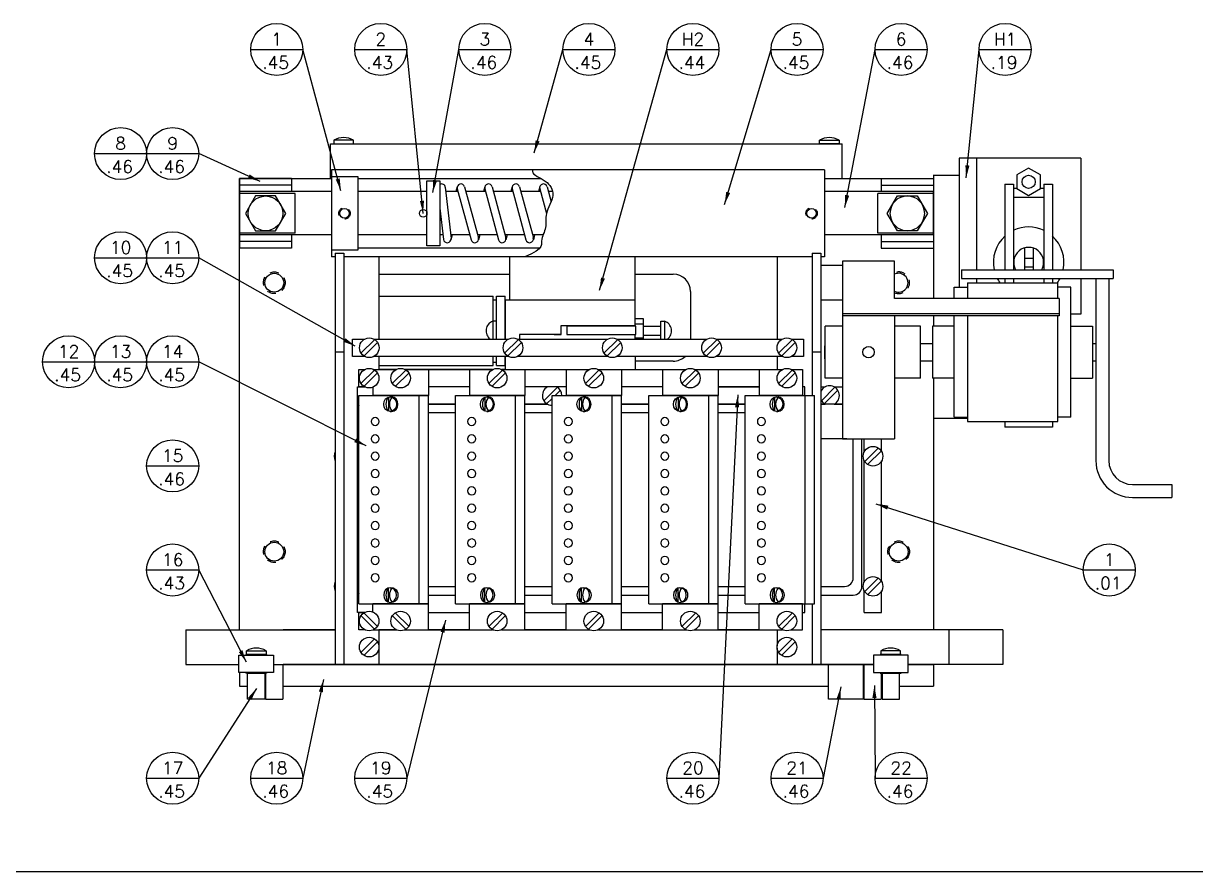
# Model space of a CAD drawing. Extents: x -8.9 to 33, y 0 to 21.
# Drawn here: x 1.8 to 18.7, y 0 to 12.22 of the extents above; entities that cross this region are included whole.
import ezdxf
from ezdxf.enums import TextEntityAlignment as Align

# ---------------------------------------------------------------- set-up
doc = ezdxf.new("R2010")
doc.units = 0
doc.header["$MEASUREMENT"] = 0
doc.linetypes.add('HIDDEN2', pattern=[0.1875, 0.125, -0.0625])
doc.layers.get('0').update_dxf_attribs({"linetype": 'CONTINUOUS'})
doc.layers.get('DEFPOINTS').update_dxf_attribs({"linetype": 'CONTINUOUS'})
for name, color, linetype in [('BHBRACKET', 3, 'CONTINUOUS'), ('BORDER', 5, 'CONTINUOUS'), ('BRUSHHOLDER', 3, 'CONTINUOUS'), ('BRUSHSUPPORT', 3, 'CONTINUOUS'), ('CASING', 3, 'CONTINUOUS'), ('DIM', 1, 'CONTINUOUS'), ('FASTEN-A', 4, 'CONTINUOUS'), ('HATCH', 2, 'CONTINUOUS'), ('NFHIDDEN', 6, 'HIDDEN2'), ('OBJECT', 3, 'CONTINUOUS'), ('SOLONOID', 3, 'CONTINUOUS'), ('SOLONOIDBRACKET', 3, 'CONTINUOUS'), ('TEXT', 1, 'CONTINUOUS')]:
    doc.layers.add(name, color=color, linetype=linetype)
doc.styles.add('FADD', font='simplex.shx')
doc.styles.add('SIMPLEX', font='romans')
doc.dimstyles.new('STANDARD$7', dxfattribs={"dimtxt": 0.1, "dimasz": 0.18, "dimexe": 0.18, "dimexo": 0.063, "dimgap": 0.1, "dimtad": 0, "dimtih": 1, "dimtoh": 1, "dimdec": 3, "dimzin": 0, "dimdsep": 46, "dimtxsty": 'SIMPLEX', "dimcen": 0.1, "dimclrd": 1, "dimclre": 1, "dimclrt": 1, "dimadec": 0, "dimazin": 0, "dimtfac": 0.8, "dimtdec": 3, "dimtofl": 0, "dimtmove": 0, "dimatfit": 0, "dimfxl": 1, "dimtolj": 1, "dimtzin": 0, "dimarcsym": 0})

# ---------------------------------------------------------------- blocks, each defined once
blk = doc.blocks.new('*U4')
at = {"color": 0, "linetype": 'ByBlock'}
for p, q in [((0, 0.289), (-0.25, 0.144)), ((0.25, 0.144), (0, 0.289)), ((-0.25, 0.144), (-0.25, -0.144)), ((0.25, -0.144), (0.25, 0.144)), ((-0.25, -0.144), (0, -0.289)), ((0, -0.289), (0.25, -0.144))]:
    blk.add_line(p, q, dxfattribs=at)
blk.add_circle((0, 0), 0.25, dxfattribs=at)
blk = doc.blocks.new('P-TAG')
at = {"layer": 'OBJECT'}
blk.add_line((0, 0), (0.75, 0), dxfattribs=at)
blk.add_circle((0.375, 0), 0.375, dxfattribs=at)
at = {"layer": 'TEXT', "style": 'FADD'}
for tag, p in [('PART#', (0.375, 0.058)), ('DRAWING', (0.36, -0.278))]:
    blk.add_attdef(tag, text='', height=0.18, dxfattribs=at).set_placement(p, align=Align.CENTER)

msp = doc.modelspace()

# ---------------------------------------------------------------- linework, layer by layer
at = {"layer": 'BHBRACKET'}
for p, q in [((6.84, 7.234), (7.174, 7.234)), ((7.306, 7.234), (7.64, 7.234)), ((7.64, 7.234), (7.64, 6.859)), ((8.232, 7.234), (8.566, 7.234)), ((8.232, 7.234), (8.232, 6.859)), ((8.698, 7.234), (9.032, 7.234)), ((9.032, 7.234), (9.032, 6.859)), ((9.624, 7.234), (9.958, 7.234)), ((9.624, 7.234), (9.624, 6.859)), ((10.09, 7.234), (10.424, 7.234)), ((10.424, 7.234), (10.424, 6.859)), ((11.016, 7.234), (11.35, 7.234)), ((11.016, 7.234), (11.016, 6.859)), ((11.482, 7.234), (11.816, 7.234)), ((11.816, 7.234), (11.816, 6.859)), ((12.408, 7.234), (12.742, 7.234)), ((12.408, 7.234), (12.408, 6.859)), ((12.874, 7.234), (13.033, 7.234)), ((13.033, 7.234), (13.033, 6.859)), ((6.84, 6.978), (6.84, 6.859)), ((7.64, 6.859), (6.84, 6.859)), ((9.032, 6.859), (8.232, 6.859)), ((10.424, 6.859), (9.624, 6.859)), ((11.816, 6.859), (11.016, 6.859)), ((13.033, 6.859), (12.408, 6.859)), ((7.64, 3.859), (6.84, 3.859)), ((6.84, 3.74), (6.84, 3.859)), ((7.64, 3.484), (7.64, 3.859)), ((9.032, 3.859), (8.232, 3.859)), ((8.232, 3.484), (8.232, 3.859)), ((9.032, 3.484), (9.032, 3.859)), ((10.424, 3.859), (9.624, 3.859)), ((9.624, 3.484), (9.624, 3.859)), ((10.424, 3.484), (10.424, 3.859)), ((11.816, 3.859), (11.016, 3.859)), ((11.016, 3.484), (11.016, 3.859)), ((11.816, 3.484), (11.816, 3.859)), ((12.408, 3.484), (12.408, 3.859)), ((13.033, 3.859), (12.408, 3.859)), ((13.033, 3.484), (13.033, 3.859)), ((6.84, 3.484), (7.174, 3.484)), ((7.306, 3.484), (7.64, 3.484)), ((8.232, 3.484), (8.566, 3.484)), ((8.698, 3.484), (9.032, 3.484)), ((9.624, 3.484), (9.958, 3.484)), ((10.09, 3.484), (10.424, 3.484)), ((11.016, 3.484), (11.35, 3.484)), ((11.482, 3.484), (11.816, 3.484)), ((12.408, 3.484), (12.742, 3.484)), ((12.874, 3.484), (13.033, 3.484))]:
    msp.add_line(p, q, dxfattribs=at)
at = {"layer": 'BORDER'}
msp.add_line((0, 0), (33, 0), dxfattribs=at)
msp.add_line((0, 0), (33, 0), dxfattribs=at)
at = {"layer": 'BRUSHHOLDER'}
for p, q in [((6.64, 3.859), (6.64, 6.859)), ((6.64, 6.859), (7.64, 6.859)), ((7.089, 6.84), (7.109, 6.84)), ((7.505, 3.859), (7.505, 6.859)), ((7.64, 3.859), (7.64, 6.859)), ((8.032, 3.859), (8.032, 6.859)), ((8.032, 6.859), (9.032, 6.859)), ((8.481, 6.84), (8.501, 6.84)), ((8.897, 3.859), (8.897, 6.859)), ((9.032, 3.859), (9.032, 6.859)), ((9.424, 3.859), (9.424, 6.859)), ((9.424, 6.859), (10.424, 6.859)), ((9.873, 6.84), (9.893, 6.84)), ((10.289, 3.859), (10.289, 6.859)), ((10.424, 3.859), (10.424, 6.859)), ((10.816, 3.859), (10.816, 6.859)), ((10.816, 6.859), (11.816, 6.859)), ((11.265, 6.84), (11.285, 6.84)), ((11.681, 3.859), (11.681, 6.859)), ((11.816, 3.859), (11.816, 6.859)), ((12.208, 3.859), (12.208, 6.859)), ((12.208, 6.859), (13.208, 6.859)), ((13.073, 3.859), (13.073, 6.859)), ((13.208, 3.859), (13.208, 6.859)), ((7.089, 6.628), (7.109, 6.628)), ((8.481, 6.628), (8.501, 6.628)), ((9.873, 6.628), (9.893, 6.628)), ((6.64, 3.859), (7.64, 3.859)), ((8.032, 3.859), (9.032, 3.859)), ((9.424, 3.859), (10.424, 3.859)), ((10.816, 3.859), (11.816, 3.859)), ((12.208, 3.859), (13.208, 3.859))]:
    msp.add_line(p, q, dxfattribs=at)
for centre in [(6.873, 6.484), (8.265, 6.484), (9.657, 6.484), (11.049, 6.484), (12.441, 6.484), (6.873, 6.234), (8.265, 6.234), (9.657, 6.234), (11.049, 6.234), (12.441, 6.234), (6.873, 5.984), (8.265, 5.984), (9.657, 5.984), (11.049, 5.984), (12.441, 5.984), (6.873, 5.734), (8.265, 5.734), (9.657, 5.734), (11.049, 5.734), (12.441, 5.734), (6.873, 5.484), (8.265, 5.484), (9.657, 5.484), (11.049, 5.484), (12.441, 5.484), (6.873, 5.234), (8.265, 5.234), (9.657, 5.234), (11.049, 5.234), (12.441, 5.234), (6.873, 4.984), (8.265, 4.984), (9.657, 4.984), (11.049, 4.984), (12.441, 4.984), (6.873, 4.734), (8.265, 4.734), (9.657, 4.734), (11.049, 4.734), (12.441, 4.734), (6.873, 4.484), (8.265, 4.484), (9.657, 4.484), (11.049, 4.484), (12.441, 4.484), (6.873, 4.234), (8.265, 4.234), (9.657, 4.234), (11.049, 4.234), (12.441, 4.234)]:
    msp.add_ellipse(centre, major_axis=(0, 0.0625), ratio=0.866025, dxfattribs=at)
at = {"layer": 'BRUSHSUPPORT'}
for p, q in [((13.352, 10.109), (6.243, 10.109)), ((6.243, 10.109), (6.243, 8.859)), ((13.352, 10.109), (13.352, 8.859)), ((6.298, 8.859), (6.243, 8.859)), ((6.298, 8.911), (6.298, 2.984)), ((6.298, 8.911), (6.423, 8.911)), ((6.423, 8.911), (6.423, 2.984)), ((13.173, 8.859), (6.423, 8.859)), ((6.928, 8.859), (6.928, 7.672)), ((12.668, 8.859), (12.668, 7.672)), ((13.173, 8.911), (13.173, 6.859)), ((13.173, 8.911), (13.298, 8.911)), ((13.298, 8.911), (13.298, 2.984)), ((13.352, 8.859), (13.298, 8.859)), ((6.423, 7.484), (6.298, 7.484)), ((13.298, 7.484), (13.173, 7.484)), ((6.928, 7.422), (6.928, 7.234)), ((12.668, 7.422), (12.668, 7.234)), ((6.618, 3.734), (6.618, 6.984)), ((6.618, 6.984), (6.722, 6.984)), ((13.068, 6.984), (13.033, 6.984)), ((13.068, 6.859), (13.068, 6.984)), ((6.722, 3.734), (6.618, 3.734)), ((13.033, 3.734), (13.068, 3.734)), ((13.068, 3.734), (13.068, 3.859)), ((13.173, 3.859), (13.173, 2.984)), ((6.928, 3.484), (6.928, 3.248)), ((12.668, 3.484), (12.668, 3.251)), ((6.928, 3.22), (6.928, 2.984)), ((12.668, 3.217), (12.668, 2.984)), ((6.931, 2.984), (6.298, 2.984)), ((12.668, 2.984), (13.301, 2.984))]:
    msp.add_line(p, q, dxfattribs=at)
for centre in [(6.431, 9.484), (13.164, 9.484)]:
    msp.add_circle(centre, 0.068, dxfattribs=at)
at = {"layer": 'CASING', "color": 3}
for p, q in [((8.812, 8.234, 1.881), (8.812, 8.859, 1.881)), ((10.622, 8.234, 1.881), (10.622, 8.859, 1.881)), ((8.747, 8.234, 1.881), (8.747, 7.672, 1.881)), ((9.555, 7.739, 1.881), (9.555, 7.869, 1.881)), ((9.455, 7.739, 1.881), (9.555, 7.739, 1.881))]:
    msp.add_line(p, q, dxfattribs=at)
at = {"layer": 'CASING'}
for p, q in [((10.622, 8.234, 1.881), (8.747, 8.234, 1.881)), ((10.622, 7.971, 1.881), (10.622, 8.234, 1.881)), ((10.622, 7.859, 1.881), (10.622, 7.971, 1.881)), ((9.555, 7.739, 1.881), (9.555, 7.869, 1.881)), ((9.555, 7.869, 1.881), (10.622, 7.869, 1.881)), ((8.939, 7.667), (8.936, 7.665)), ((8.954, 7.739, 1.881), (8.954, 7.672, 1.881)), ((9.555, 7.739, 1.881), (8.954, 7.739, 1.881)), ((8.741, 7.47), (8.739, 7.468)), ((8.747, 7.422, 1.881), (8.747, 7.234, 1.881)), ((10.622, 7.422, 1.881), (10.622, 7.234, 1.881)), ((8.747, 7.234, 1.881), (9.958, 7.234, 1.881)), ((10.09, 7.234, 1.881), (10.622, 7.234, 1.881))]:
    msp.add_line(p, q, dxfattribs=at)
at = {"layer": 'CASING', "elevation": 1.881}
msp.add_lwpolyline([(10.63, 7.739), (10.63, 7.859), (9.635, 7.859), (9.635, 7.739)], close=True, dxfattribs=at)
msp.add_lwpolyline([(10.622, 7.672), (10.622, 7.739)], dxfattribs=at)
at = {"layer": 'CASING'}
for centre, radius, start, end in [((13.424, 6.859), 0.141, 206.8471, 242.6115), ((11.647, 4.782), 0, 249.4307, 0)]:
    msp.add_arc(centre, radius, start, end, dxfattribs=at)
at = {"layer": 'DEFPOINTS', "color": 0, "linetype": 'ByBlock'}
for p in [(13.765, 4.234), (14.544, 2.984)]:
    msp.add_point(p, dxfattribs=at)
at = {"layer": 'FASTEN-A'}
for p, q in [((10.622, 7.971, 1.881), (10.737, 7.971, 1.881)), ((10.737, 7.971, 1.881), (10.737, 7.672, 1.881)), ((10.622, 7.891, 1.881), (10.737, 7.891, 1.881)), ((6.867, 7.667), (6.667, 7.468)), ((6.909, 7.625), (6.709, 7.426)), ((8.939, 7.667), (8.739, 7.468)), ((8.981, 7.625), (8.781, 7.426)), ((10.37, 7.667), (10.17, 7.468)), ((10.412, 7.625), (10.212, 7.426)), ((10.622, 7.689, 1.881), (10.737, 7.689, 1.881)), ((11.801, 7.667), (11.601, 7.468)), ((11.843, 7.625), (11.643, 7.426)), ((12.887, 7.667), (12.687, 7.468)), ((12.929, 7.625), (12.729, 7.426)), ((6.866, 7.23), (6.666, 7.031)), ((6.909, 7.187), (6.708, 6.988)), ((7.319, 7.23), (7.119, 7.031)), ((7.361, 7.187), (7.161, 6.988)), ((8.711, 7.23), (8.511, 7.031)), ((8.753, 7.187), (8.553, 6.988)), ((10.103, 7.23), (9.903, 7.031)), ((10.145, 7.187), (9.945, 6.988)), ((11.495, 7.23), (11.295, 7.031)), ((11.537, 7.187), (11.337, 6.988)), ((12.887, 7.23), (12.687, 7.031)), ((12.929, 7.187), (12.729, 6.988)), ((9.503, 6.98), (9.303, 6.781)), ((9.545, 6.937), (9.466, 6.859)), ((13.5, 6.978), (13.305, 6.783)), ((13.543, 6.935), (13.347, 6.74)), ((7.063, 6.836), (7.063, 6.633)), ((8.455, 6.836), (8.455, 6.633)), ((9.424, 6.817), (9.345, 6.738)), ((9.847, 6.836), (9.847, 6.633)), ((11.239, 6.836), (11.239, 6.633)), ((12.631, 6.836), (12.631, 6.633)), ((11.265, 6.628), (11.285, 6.628)), ((12.657, 6.628), (12.677, 6.628)), ((14.128, 6.104), (13.928, 5.905)), ((14.17, 6.062), (13.97, 5.863)), ((14.128, 4.23), (13.928, 4.031)), ((7.063, 3.883), (7.063, 4.086)), ((7.089, 4.09), (7.109, 4.09)), ((8.455, 3.883), (8.455, 4.086)), ((8.481, 4.09), (8.501, 4.09)), ((9.847, 3.883), (9.847, 4.086)), ((9.873, 4.09), (9.893, 4.09)), ((11.239, 3.883), (11.239, 4.086)), ((11.265, 4.09), (11.285, 4.09)), ((12.631, 3.883), (12.631, 4.086)), ((12.657, 4.09), (12.677, 4.09)), ((14.17, 4.187), (13.97, 3.988)), ((6.909, 3.531), (6.708, 3.73)), ((7.361, 3.531), (7.161, 3.73)), ((8.711, 3.73), (8.511, 3.531)), ((10.103, 3.73), (9.903, 3.531)), ((11.495, 3.73), (11.295, 3.531)), ((12.887, 3.73), (12.687, 3.531)), ((6.866, 3.488), (6.666, 3.687)), ((7.319, 3.488), (7.119, 3.687)), ((8.753, 3.687), (8.553, 3.488)), ((10.145, 3.687), (9.945, 3.488)), ((11.537, 3.687), (11.337, 3.488)), ((12.929, 3.687), (12.729, 3.488)), ((6.864, 3.353), (6.668, 3.158)), ((6.906, 3.31), (6.711, 3.115)), ((12.885, 3.353), (12.689, 3.158)), ((12.927, 3.31), (12.731, 3.115))]:
    msp.add_line(p, q, dxfattribs=at)
for points in [[(6.278, 10.484), (6.56, 10.484), (6.56, 10.537), (6.278, 10.537)], [(13.56, 10.484), (13.278, 10.484), (13.278, 10.537), (13.56, 10.537)], [(5.3, 3.129), (5.018, 3.129), (5.018, 3.182), (5.3, 3.182)], [(14.163, 3.129), (14.445, 3.129), (14.445, 3.182), (14.163, 3.182)]]:
    msp.add_lwpolyline(points, close=True, dxfattribs=at)
at = {"layer": 'FASTEN-A', "elevation": 1.881}
for points in [[(8.622, 7.672), (8.622, 7.931), (8.569, 7.931), (8.569, 7.672)], [(10.993, 7.672), (10.993, 7.931), (11.046, 7.931), (11.046, 7.672)]]:
    msp.add_lwpolyline(points, dxfattribs=at)
msp.add_lwpolyline([(10.737, 7.852), (10.737, 7.728), (10.993, 7.728), (10.993, 7.852)], close=True, dxfattribs=at)
at = {"layer": 'FASTEN-A'}
for centre in [(6.788, 7.547), (8.86, 7.547), (10.291, 7.547), (11.722, 7.547), (12.808, 7.547), (6.787, 7.109), (7.24, 7.109), (8.632, 7.109), (10.024, 7.109), (11.416, 7.109), (12.808, 7.109), (14.049, 5.984), (14.049, 4.109), (6.787, 3.609), (7.24, 3.609), (8.632, 3.609), (10.024, 3.609), (11.416, 3.609), (12.808, 3.609), (6.787, 3.234), (12.808, 3.234)]:
    msp.add_circle(centre, 0.141, dxfattribs=at)
for centre, radius, start, end in [((6.419, 10.293), 0.282, 60, 120), ((13.419, 10.293), 0.282, 60, 120), ((8.622, 7.79, 1.881), 0.151, 110.5693, 231.813), ((10.993, 7.79, 1.881), 0.151, 308.187, 69.4307), ((9.424, 6.859), 0.141, 117.6786, 270.077), ((9.424, 6.859), 0.141, 0, 62.3214), ((13.424, 6.859), 0.141, 297.3885, 153.1529), ((7.194, 6.734), 0.166, 142.3141, 217.6859), ((7.237, 6.734), 0.159, 140.2783, 219.7217), ((8.586, 6.734), 0.166, 142.3141, 217.6859), ((8.629, 6.734), 0.159, 140.2783, 219.7217), ((9.978, 6.734), 0.166, 142.3141, 217.6859), ((10.021, 6.734), 0.159, 140.2783, 219.7217), ((11.37, 6.734), 0.166, 142.3141, 217.6859), ((11.413, 6.734), 0.159, 140.2783, 219.7217), ((12.762, 6.734), 0.166, 142.3141, 217.6859), ((12.805, 6.734), 0.159, 140.2783, 219.7217), ((6.424, 5.984), 0.141, 153.1529, 206.8471), ((6.424, 4.109), 0.141, 153.1529, 206.8471), ((7.194, 3.984), 0.166, 142.3141, 217.6859), ((7.237, 3.984), 0.159, 140.2783, 219.7217), ((8.586, 3.984), 0.166, 142.3141, 217.6859), ((8.629, 3.984), 0.159, 140.2783, 219.7217), ((9.978, 3.984), 0.166, 142.3141, 217.6859), ((10.021, 3.984), 0.159, 140.2783, 219.7217), ((11.37, 3.984), 0.166, 142.3141, 217.6859), ((11.413, 3.984), 0.159, 140.2783, 219.7217), ((12.762, 3.984), 0.166, 142.3141, 217.6859), ((12.805, 3.984), 0.159, 140.2783, 219.7217), ((5.159, 2.938), 0.282, 60, 120), ((14.304, 2.938), 0.282, 60, 120)]:
    msp.add_arc(centre, radius, start, end, dxfattribs=at)
for centre in [(7.089, 6.734), (8.481, 6.734), (9.873, 6.734), (11.265, 6.734), (12.657, 6.734)]:
    msp.add_ellipse(centre, major_axis=(0, 0.106), ratio=0.866025, dxfattribs=at)
for centre in [(7.109, 6.734), (8.501, 6.734), (9.893, 6.734), (11.285, 6.734), (12.677, 6.734)]:
    msp.add_ellipse(centre, major_axis=(0, 0.106), ratio=0.866025, start_param=3.141593, end_param=6.283185, dxfattribs=at)
at = {"layer": 'FASTEN-A', "extrusion": (0, 0, -1)}
for centre in [(7.089, 3.984), (8.481, 3.984), (9.873, 3.984), (11.265, 3.984), (12.657, 3.984)]:
    msp.add_ellipse(centre, major_axis=(0, -0.106), ratio=0.866025, dxfattribs=at)
for centre in [(7.109, 3.984), (8.501, 3.984), (9.893, 3.984), (11.285, 3.984), (12.677, 3.984)]:
    msp.add_ellipse(centre, major_axis=(0, -0.106), ratio=0.866025, start_param=-3.141593, end_param=0, dxfattribs=at)
at = {"layer": 'HATCH'}
msp.add_line((17.214, 7.359), (17.261, 7.359), dxfattribs=at)
at = {"layer": 'NFHIDDEN'}
msp.add_line((6.714, 3.734), (6.714, 3.734), dxfattribs=at)
for centre, radius in [((6.431, 9.484), 0.082), ((13.164, 9.484), 0.082), ((5.419, 8.484), 0.156), ((5.419, 4.609), 0.156), ((14.419, 4.609), 0.156)]:
    msp.add_circle(centre, radius, dxfattribs=at)
msp.add_arc((14.419, 8.484), 0.156, 247.8393, 112.1607, dxfattribs=at)
at = {"layer": 'OBJECT'}
for p, q in [((6.231, 10.484), (13.606, 10.484)), ((6.231, 9.984), (6.231, 10.484)), ((13.606, 9.984), (13.606, 10.484)), ((15.293, 10.28), (15.293, 8.421)), ((17.043, 10.28), (15.293, 10.28)), ((15.543, 10.28), (15.543, 8.671)), ((17.043, 10.28), (17.043, 8.671)), ((4.919, 9.984), (6.243, 9.984)), ((4.919, 3.484), (4.919, 9.984)), ((4.919, 9.984), (4.919, 8.984)), ((5.669, 9.984), (4.919, 9.984)), ((5.669, 9.984), (5.669, 9.797)), ((6.243, 10.015), (6.623, 10.015)), ((6.623, 10.015), (6.623, 8.953)), ((6.623, 9.984), (9.265, 9.984)), ((13.352, 9.984), (14.919, 9.984)), ((13.352, 9.984), (13.606, 9.984)), ((14.169, 9.984), (14.169, 9.797)), ((14.169, 9.984), (14.919, 9.984)), ((15.293, 10.03), (14.918, 10.03)), ((14.919, 10.03), (14.919, 8.258)), ((5.669, 9.889), (4.919, 9.889)), ((7.884, 9.859), (7.967, 9.121)), ((8.057, 9.867), (8.038, 9.797)), ((8.057, 9.839), (8.255, 9.101)), ((8.163, 9.867), (8.361, 9.129)), ((8.453, 9.867), (8.434, 9.797)), ((8.453, 9.839), (8.651, 9.101)), ((8.559, 9.867), (8.757, 9.129)), ((8.849, 9.867), (8.83, 9.797)), ((8.849, 9.839), (9.047, 9.101)), ((8.955, 9.867), (9.153, 9.129)), ((9.245, 9.867), (9.226, 9.797)), ((9.245, 9.839), (9.341, 9.48)), ((9.35, 9.867), (9.408, 9.652)), ((14.169, 9.889), (14.919, 9.889)), ((15.95, 9.903), (15.95, 8.671)), ((15.95, 9.903), (16.075, 9.903)), ((16.075, 9.903), (16.075, 8.671)), ((16.123, 9.84), (16.075, 9.84)), ((16.512, 9.84), (16.464, 9.84)), ((16.512, 9.903), (16.512, 8.671)), ((16.512, 9.903), (16.637, 9.903)), ((16.637, 9.903), (16.637, 8.671)), ((4.919, 9.172), (4.919, 9.797)), ((6.243, 9.797), (4.919, 9.797)), ((5.719, 9.77), (4.919, 9.77)), ((5.719, 9.198), (5.719, 9.77)), ((7.619, 9.797), (6.623, 9.797)), ((8.069, 9.797), (7.891, 9.797)), ((8.465, 9.797), (8.182, 9.797)), ((8.86, 9.797), (8.578, 9.797)), ((9.256, 9.797), (8.974, 9.797)), ((9.43, 9.797), (9.369, 9.797)), ((14.919, 9.797), (13.352, 9.797)), ((14.119, 9.198), (14.119, 9.77)), ((14.919, 9.77), (14.119, 9.77)), ((14.919, 9.172), (14.919, 9.797)), ((16.075, 9.715), (16.512, 9.715)), ((7.807, 9.559), (7.858, 9.109)), ((5.719, 9.198), (4.919, 9.198)), ((6.243, 9.172), (4.919, 9.172)), ((5.669, 9.172), (5.669, 8.984)), ((7.619, 9.172), (6.623, 9.172)), ((7.851, 9.172), (7.807, 9.172)), ((8.236, 9.172), (7.961, 9.172)), ((7.984, 9.172), (7.965, 9.101)), ((8.632, 9.172), (8.35, 9.172)), ((8.38, 9.172), (8.361, 9.101)), ((9.028, 9.172), (8.745, 9.172)), ((8.776, 9.172), (8.757, 9.101)), ((9.293, 9.172), (9.141, 9.172)), ((9.172, 9.172), (9.153, 9.101)), ((14.919, 9.172), (13.352, 9.172)), ((14.919, 9.198), (14.119, 9.198)), ((14.169, 9.172), (14.169, 8.984)), ((5.669, 9.079), (4.919, 9.079)), ((5.669, 8.984), (4.919, 8.984)), ((9.245, 8.984), (6.623, 8.984)), ((14.169, 9.079), (14.919, 9.079)), ((14.169, 8.984), (14.919, 8.984)), ((16.231, 8.984), (16.231, 8.671)), ((16.356, 8.984), (16.356, 8.671)), ((6.623, 8.953), (6.243, 8.953)), ((14.36, 8.796), (13.61, 8.796)), ((13.61, 8.796), (13.61, 8.008)), ((14.36, 8.258), (14.36, 8.796)), ((16.075, 8.84), (16.087, 8.84)), ((16.231, 8.84), (16.356, 8.84)), ((16.5, 8.84), (16.512, 8.84)), ((13.61, 8.734), (13.298, 8.734)), ((15.323, 8.671), (17.511, 8.671)), ((15.323, 8.671), (15.323, 8.546)), ((16.075, 8.715), (16.087, 8.715)), ((16.231, 8.715), (16.356, 8.715)), ((16.5, 8.715), (16.512, 8.715)), ((17.511, 8.671), (17.511, 8.546)), ((6.928, 8.609), (8.812, 8.609)), ((10.622, 8.609), (11.169, 8.609)), ((15.323, 8.546), (17.511, 8.546)), ((15.411, 8.484), (16.712, 8.484)), ((15.411, 8.484), (15.411, 8.258)), ((15.543, 8.546), (15.543, 8.484)), ((15.95, 8.546), (15.95, 8.484)), ((16.075, 8.546), (16.075, 8.484)), ((16.512, 8.546), (16.512, 8.484)), ((16.637, 8.546), (16.637, 8.484)), ((16.712, 8.258), (16.712, 8.484)), ((17.043, 8.546), (17.043, 8.03)), ((17.261, 8.546), (17.261, 5.921)), ((17.448, 8.546), (17.448, 5.921)), ((11.419, 8.359), (11.419, 7.672)), ((15.221, 8.421), (15.409, 8.421)), ((15.221, 8.258), (15.221, 8.421)), ((16.901, 8.421), (16.714, 8.421)), ((16.901, 6.546), (16.901, 8.421)), ((13.61, 8.234), (13.298, 8.234)), ((16.735, 8.258), (14.36, 8.258)), ((16.735, 8.258), (16.735, 8.008)), ((16.735, 8.037), (13.61, 8.037)), ((16.735, 8.008), (13.61, 8.008)), ((13.61, 8.008), (13.61, 6.234)), ((14.36, 8.008), (14.36, 6.234)), ((14.919, 8.008), (14.919, 7.859)), ((15.221, 6.546), (15.221, 8.008)), ((15.411, 8.008), (15.411, 6.484)), ((16.712, 6.484), (16.712, 8.008)), ((17.043, 8.03), (16.901, 8.03)), ((13.36, 7.109), (13.36, 7.859)), ((13.61, 7.859), (13.36, 7.859)), ((14.735, 7.859), (14.36, 7.859)), ((14.735, 7.109), (14.735, 7.859)), ((14.909, 7.859), (14.909, 7.109)), ((15.221, 7.859), (14.909, 7.859)), ((16.901, 7.859), (17.214, 7.859)), ((17.214, 7.859), (17.214, 7.109)), ((14.735, 7.609), (14.909, 7.609)), ((17.214, 7.609), (17.261, 7.609)), ((17.261, 7.609), (17.261, 7.359)), ((13.355, 7.39), (13.355, 7.577)), ((13.36, 7.577), (13.355, 7.577)), ((11.169, 7.354), (10.622, 7.354)), ((13.36, 7.39), (13.355, 7.39)), ((14.735, 7.359), (14.909, 7.359)), ((7.174, 7.234), (6.928, 7.234)), ((8.566, 7.234), (7.306, 7.234)), ((8.747, 7.234), (8.698, 7.234)), ((13.61, 7.109), (13.36, 7.109)), ((14.735, 7.109), (14.36, 7.109)), ((15.221, 7.109), (14.909, 7.109)), ((14.919, 7.109), (14.919, 3.484)), ((16.901, 7.109), (17.214, 7.109)), ((11.816, 6.984), (12.408, 6.984)), ((13.298, 6.984), (13.358, 6.984)), ((13.489, 6.984), (13.61, 6.984)), ((7.64, 6.734), (8.032, 6.734)), ((8.032, 6.734), (7.64, 6.734)), ((8.032, 6.609), (7.64, 6.609)), ((9.358, 6.734), (9.032, 6.734)), ((9.032, 6.734), (9.358, 6.734)), ((9.424, 6.609), (9.032, 6.609)), ((10.424, 6.734), (10.816, 6.734)), ((10.816, 6.734), (10.424, 6.734)), ((10.816, 6.609), (10.424, 6.609)), ((12.208, 6.734), (11.816, 6.734)), ((11.816, 6.734), (12.208, 6.734)), ((12.208, 6.609), (11.816, 6.609)), ((13.298, 6.734), (13.358, 6.734)), ((13.358, 6.734), (13.298, 6.734)), ((13.61, 6.734), (13.298, 6.734)), ((13.61, 6.734), (13.489, 6.734)), ((13.489, 6.734), (13.61, 6.734)), ((15.293, 6.53), (14.918, 6.53)), ((15.221, 6.546), (15.409, 6.546)), ((15.293, 6.546), (15.293, 6.53)), ((15.411, 6.53), (15.293, 6.53)), ((15.411, 6.484), (16.712, 6.484)), ((15.95, 6.484), (15.95, 6.403)), ((16.637, 6.484), (16.637, 6.403)), ((16.901, 6.546), (16.714, 6.546)), ((16.637, 6.403), (15.95, 6.403)), ((13.673, 6.234), (13.298, 6.234)), ((13.61, 6.234), (14.36, 6.234)), ((13.765, 4.234), (13.765, 6.234)), ((13.89, 4.109), (13.89, 6.234)), ((13.924, 6.049), (13.924, 6.234)), ((14.174, 6.049), (14.174, 6.234)), ((13.924, 4.175), (13.924, 5.918)), ((14.174, 4.175), (14.174, 5.918)), ((17.792, 5.577), (18.355, 5.577)), ((18.355, 5.577), (18.355, 5.39)), ((17.792, 5.39), (18.355, 5.39)), ((7.64, 4.109), (8.032, 4.109)), ((9.032, 4.109), (9.424, 4.109)), ((10.424, 4.109), (10.816, 4.109)), ((11.816, 4.109), (12.208, 4.109)), ((13.298, 4.109), (13.64, 4.109)), ((7.64, 3.984), (8.032, 3.984)), ((9.032, 3.984), (9.424, 3.984)), ((10.424, 3.984), (10.816, 3.984)), ((11.816, 3.984), (12.208, 3.984)), ((13.298, 3.984), (13.765, 3.984)), ((13.924, 3.734), (13.924, 4.043)), ((14.174, 3.734), (14.174, 4.043)), ((13.924, 3.734), (14.174, 3.734)), ((4.142, 3.484), (6.298, 3.484)), ((4.142, 3.484), (4.142, 2.984)), ((6.298, 3.484), (5.549, 3.484)), ((6.928, 3.484), (7.174, 3.484)), ((7.174, 3.484), (6.928, 3.484)), ((7.306, 3.484), (8.566, 3.484)), ((8.698, 3.484), (9.958, 3.484)), ((10.09, 3.484), (11.35, 3.484)), ((11.482, 3.484), (12.668, 3.484)), ((15.919, 3.484), (13.298, 3.484)), ((15.142, 3.484), (15.142, 2.984)), ((15.919, 3.484), (15.919, 2.984)), ((5.009, 3.129), (5.009, 3.119)), ((5.309, 3.129), (5.309, 3.119)), ((14.154, 3.129), (14.154, 3.119)), ((14.454, 3.129), (14.454, 3.119)), ((4.142, 2.984), (4.909, 2.984)), ((5.409, 2.984), (14.054, 2.984)), ((5.544, 2.984), (5.544, 2.484)), ((14.054, 2.984), (5.549, 2.984)), ((13.919, 2.984), (13.919, 2.484)), ((14.554, 2.984), (14.919, 2.984)), ((15.919, 2.984), (14.554, 2.984)), ((14.919, 2.984), (14.919, 2.672)), ((4.919, 2.869), (4.919, 2.672)), ((5.009, 2.869), (5.009, 2.859)), ((5.294, 2.859), (5.294, 2.484)), ((5.309, 2.869), (5.309, 2.859)), ((14.154, 2.869), (14.154, 2.859)), ((14.169, 2.859), (14.169, 2.484)), ((14.454, 2.869), (14.454, 2.859)), ((4.919, 2.672), (5.034, 2.672)), ((5.284, 2.672), (5.294, 2.672)), ((5.544, 2.672), (13.409, 2.672)), ((13.909, 2.672), (13.919, 2.672)), ((14.169, 2.672), (14.179, 2.672)), ((14.429, 2.672), (14.919, 2.672)), ((5.294, 2.484), (5.544, 2.484)), ((13.919, 2.484), (14.169, 2.484))]:
    msp.add_line(p, q, dxfattribs=at)
for points in [[(9.142, 10.109), (9.141, 10.087), (9.148, 10.067), (9.162, 10.049), (9.183, 10.032), (9.208, 10.016), (9.236, 10), (9.266, 9.984), (9.295, 9.966), (9.324, 9.948), (9.35, 9.928), (9.373, 9.906), (9.393, 9.883), (9.409, 9.857), (9.421, 9.831), (9.43, 9.803), (9.433, 9.774), (9.433, 9.743), (9.427, 9.711), (9.418, 9.678), (9.405, 9.645), (9.392, 9.611), (9.377, 9.578), (9.363, 9.546), (9.351, 9.514), (9.342, 9.483), (9.336, 9.455), (9.333, 9.427), (9.332, 9.401), (9.333, 9.376), (9.333, 9.351), (9.334, 9.327), (9.333, 9.303), (9.33, 9.28), (9.324, 9.256), (9.316, 9.232), (9.307, 9.208), (9.297, 9.184), (9.288, 9.16), (9.28, 9.135), (9.275, 9.11), (9.272, 9.085), (9.272, 9.059), (9.27, 9.033), (9.261, 9.004), (9.237, 8.973), (9.194, 8.939), (9.125, 8.9), (9.032, 8.859)], [(6.548, 7.422), (6.548, 7.672), (6.722, 7.672)], [(6.853, 7.672), (8.794, 7.672)], [(8.925, 7.672), (10.225, 7.672)], [(10.356, 7.672), (11.656, 7.672)], [(11.787, 7.672), (12.742, 7.672)], [(12.873, 7.672), (13.048, 7.672), (13.048, 7.422), (12.873, 7.422)], [(6.722, 7.422), (6.548, 7.422)], [(8.794, 7.422), (6.853, 7.422)], [(10.225, 7.422), (8.925, 7.422)], [(11.656, 7.422), (10.356, 7.422)], [(12.742, 7.422), (11.787, 7.422)], [(6.638, 6.984), (6.638, 7.234), (6.722, 7.234)], [(7.64, 7.234), (8.232, 7.234)], [(9.032, 7.234), (9.624, 7.234)], [(10.424, 7.234), (11.016, 7.234)], [(11.816, 7.234), (12.408, 7.234)], [(6.722, 6.984), (6.638, 6.984)], [(8.232, 6.984), (7.64, 6.984)], [(9.624, 6.984), (9.032, 6.984)], [(11.016, 6.984), (10.424, 6.984)], [(12.408, 6.984), (11.816, 6.984)], [(6.638, 3.484), (6.638, 3.734), (6.722, 3.734)], [(7.64, 3.734), (8.232, 3.734)], [(9.032, 3.734), (9.624, 3.734)], [(10.424, 3.734), (11.016, 3.734)], [(11.816, 3.734), (12.408, 3.734)], [(6.722, 3.484), (6.638, 3.484)], [(8.232, 3.484), (7.64, 3.484)], [(9.624, 3.484), (9.032, 3.484)], [(11.016, 3.484), (10.424, 3.484)], [(12.408, 3.484), (11.816, 3.484)], [(5.009, 3.129), (5.309, 3.129)], [(14.454, 3.129), (14.154, 3.129)], [(13.409, 2.484), (13.409, 2.984)], [(13.909, 2.984), (13.909, 2.484), (13.409, 2.484)], [(5.309, 2.859), (5.009, 2.859)], [(14.154, 2.859), (14.454, 2.859)]]:
    msp.add_lwpolyline(points, dxfattribs=at)
for points in [[(16.464, 10.037), (16.293, 10.135), (16.123, 10.037), (16.123, 9.84), (16.293, 9.741), (16.464, 9.84)], [(7.619, 9.014), (7.619, 9.954), (7.807, 9.954), (7.807, 9.014)], [(4.909, 3.119), (5.409, 3.119), (5.409, 2.869), (4.909, 2.869)], [(14.554, 3.119), (14.054, 3.119), (14.054, 2.869), (14.554, 2.869)], [(5.034, 2.484), (5.034, 2.859), (5.284, 2.859), (5.284, 2.484)], [(14.429, 2.484), (14.429, 2.859), (14.179, 2.859), (14.179, 2.484)]]:
    msp.add_lwpolyline(points, close=True, dxfattribs=at)
for centre, radius in [((16.293, 9.938), 0.095), ((7.565, 9.484), 0.0547), ((5.419, 8.484), 0.136), ((13.985, 7.484), 0.082), ((5.419, 4.609), 0.136), ((14.419, 4.609), 0.136)]:
    msp.add_circle(centre, radius, dxfattribs=at)
for centre, radius, start, end in [((7.83, 9.853), 0.0547, 6.4009, 113.7979), ((8.11, 9.853), 0.0547, 15, 195), ((8.506, 9.853), 0.0547, 15, 195), ((8.902, 9.853), 0.0547, 15, 195), ((9.298, 9.853), 0.0547, 15, 195), ((8.308, 9.115), 0.0547, 195, 15), ((8.704, 9.115), 0.0547, 195, 15), ((9.1, 9.115), 0.0547, 195, 15), ((16.293, 8.778), 0.51, 131.8857, 192.0285), ((16.293, 8.778), 0.51, 65.0044, 114.9956), ((16.293, 8.778), 0.51, 347.9715, 48.1143), ((7.912, 9.115), 0.0547, 186.4009, 6.4009), ((16.293, 8.778), 0.216, 330.4492, 209.5508), ((14.419, 8.484), 0.136, 244.3184, 115.6816), ((11.169, 8.359), 0.25, 0, 90), ((16.293, 8.778), 0.51, 206.9683, 215.1729), ((16.293, 8.778), 0.51, 324.8271, 333.0317), ((11.169, 7.604), 0.25, 270, 313.1136), ((6.703, 6.609), 0.125, 120.0325, 132.3389), ((17.792, 5.921), 0.531, 180, 270), ((17.792, 5.921), 0.344, 180, 270), ((13.64, 4.234), 0.125, 270, 0), ((13.765, 4.109), 0.125, 270, 360), ((6.703, 4.109), 0.125, 227.6611, 239.9675)]:
    msp.add_arc(centre, radius, start, end, dxfattribs=at)
at = {"layer": 'SOLONOID'}
for p, q in [((6.928, 8.29, 1.881), (8.572, 8.29, 1.881)), ((8.572, 7.931, 1.881), (8.572, 8.29, 1.881)), ((8.572, 8.24, 1.881), (8.622, 8.24, 1.881)), ((8.622, 7.672, 1.881), (8.622, 8.24, 1.881)), ((6.928, 7.29, 1.881), (8.572, 7.29, 1.881)), ((8.572, 7.29, 1.881), (8.572, 7.422, 1.881)), ((8.572, 7.34, 1.881), (8.622, 7.34, 1.881)), ((8.622, 7.34, 1.881), (8.622, 7.422, 1.881))]:
    msp.add_line(p, q, dxfattribs=at)
at = {"layer": 'SOLONOIDBRACKET'}
for p, q in [((8.622, 8.29, 1.881), (8.747, 8.29, 1.881)), ((8.622, 7.672, 1.881), (8.622, 8.29, 1.881)), ((8.747, 7.672, 1.881), (8.747, 8.29, 1.881)), ((8.622, 7.29, 1.881), (8.622, 7.422, 1.881)), ((8.622, 7.29, 1.881), (8.747, 7.29, 1.881)), ((8.747, 7.29, 1.881), (8.747, 7.422, 1.881))]:
    msp.add_line(p, q, dxfattribs=at)

# ---------------------------------------------------------------- block references
at = {"layer": 'DIM'}
for p, values in [((5.079, 11.845), {'PART#': '1', 'DRAWING': '.45'}), ((6.579, 11.845), {'PART#': '2', 'DRAWING': '.43'}), ((8.079, 11.845), {'PART#': '3', 'DRAWING': '.46'}), ((9.579, 11.845), {'PART#': '4', 'DRAWING': '.45'}), ((11.079, 11.845), {'PART#': 'H2', 'DRAWING': '.44'}), ((12.579, 11.845), {'PART#': '5', 'DRAWING': '.45'}), ((14.079, 11.845), {'PART#': '6', 'DRAWING': '.46'}), ((15.579, 11.845), {'PART#': 'H1', 'DRAWING': '.19'}), ((2.829, 10.345), {'PART#': '8', 'DRAWING': '.46'}), ((3.579, 10.345), {'PART#': '9', 'DRAWING': '.46'}), ((2.829, 8.845), {'PART#': '10', 'DRAWING': '.45'}), ((3.579, 8.845), {'PART#': '11', 'DRAWING': '.45'}), ((2.079, 7.345), {'PART#': '12', 'DRAWING': '.45'}), ((2.829, 7.345), {'PART#': '13', 'DRAWING': '.45'}), ((3.579, 7.345), {'PART#': '14', 'DRAWING': '.45'}), ((3.579, 5.845), {'PART#': '15', 'DRAWING': '.46'}), ((3.579, 4.345), {'PART#': '16', 'DRAWING': '.43'}), ((17.079, 4.345), {'PART#': '1', 'DRAWING': '.01'}), ((3.579, 1.345), {'PART#': '17', 'DRAWING': '.45'}), ((5.079, 1.345), {'PART#': '18', 'DRAWING': '.46'}), ((6.579, 1.345), {'PART#': '19', 'DRAWING': '.45'}), ((11.079, 1.345), {'PART#': '20', 'DRAWING': '.46'}), ((12.579, 1.345), {'PART#': '21', 'DRAWING': '.46'}), ((14.079, 1.345), {'PART#': '22', 'DRAWING': '.46'})]:
    msp.add_blockref('P-TAG', p, dxfattribs=at).add_auto_attribs(values)
at = {"layer": 'FASTEN-A', "color": 4, "linetype": 'Continuous', "rotation": 270}
msp.add_blockref('*U4', (5.294, 9.484), dxfattribs=at)
at = {"layer": 'FASTEN-A', "color": 4, "linetype": 'Continuous', "xscale": -1, "rotation": 90}
msp.add_blockref('*U4', (14.544, 9.484), dxfattribs=at)

# ---------------------------------------------------------------- leaders
at = {"layer": 'OBJECT', "color": 1}
for points in [[(6.38, 9.807), (5.829, 11.845)], [(7.565, 9.484), (7.329, 11.845)], [(7.704, 9.784), (8.079, 11.845)], [(9.166, 10.355), (9.579, 11.845)], [(10.108, 8.377), (11.079, 11.845)], [(11.91, 9.613), (12.579, 11.845)], [(13.643, 9.568), (14.079, 11.845)], [(15.392, 9.996), (15.579, 11.845)], [(5.215, 9.944), (4.329, 10.345)], [(6.586, 7.571), (4.329, 8.845)], [(6.745, 6.133), (4.329, 7.345)], [(12.099, 6.869), (11.829, 1.345)], [(14.09, 5.299), (17.079, 4.345)], [(5.016, 3.016), (4.329, 4.345)], [(7.887, 3.623), (7.329, 1.345)], [(6.127, 2.765), (5.829, 1.345)], [(5.163, 2.639), (4.329, 1.345)], [(13.587, 2.66), (13.329, 1.345)], [(14.069, 2.681), (14.079, 1.345)]]:
    msp.add_leader(points, dimstyle='STANDARD$7', override={"dimtxt": 0.1, "dimexo": 0.063, "dimgap": 0.1, "dimcen": 0.1, "dimclrd": 1, "dimclre": 1, "dimclrt": 1, "dimtfac": 0.8}, dxfattribs=at)

doc.saveas('drawing.dxf')
